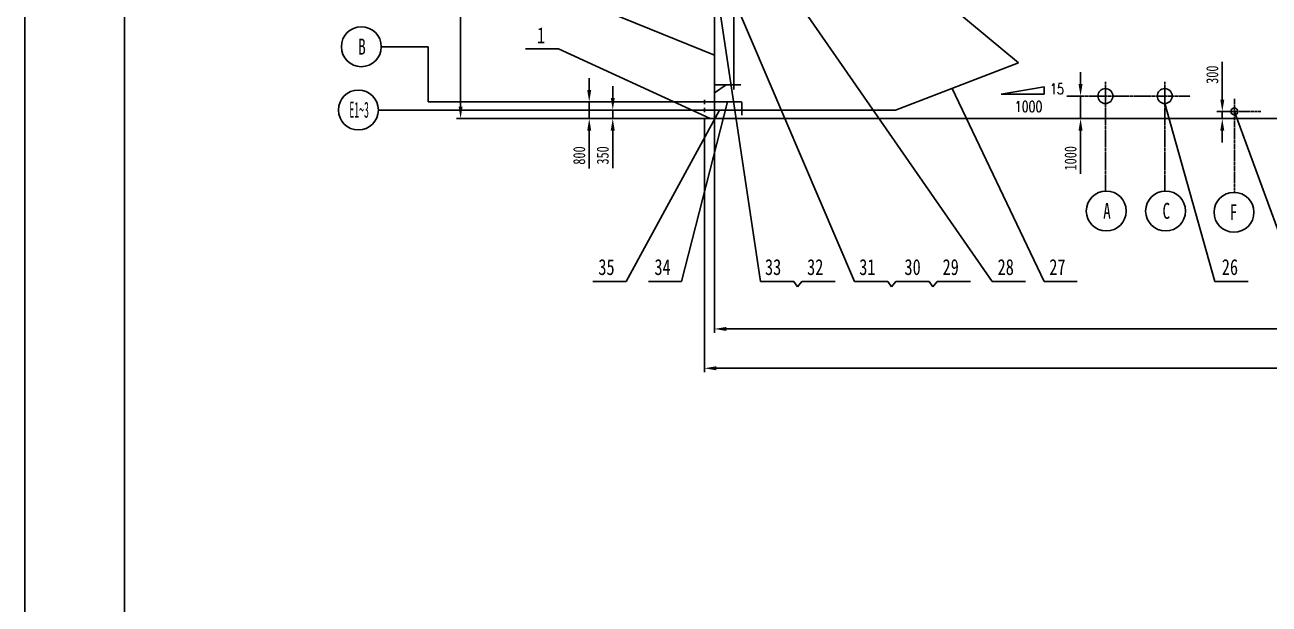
# Model space of a CAD drawing. Header units: inches. Extents: x 8 to 1207, y 9 to 860.
# Drawn here: x 12.7 to 324.6, y 496.8 to 642 of the extents above; entities that cross this region are included whole.
import ezdxf
from ezdxf.enums import TextEntityAlignment as Align

# ---------------------------------------------------------------- set-up
doc = ezdxf.new("R2010")
doc.units = ezdxf.units.IN
doc.header["$MEASUREMENT"] = 0
doc.linetypes.add('LICENT1', pattern=[0.59, 0.5, -0.03, 0.03, -0.03])
for name, color, linetype in [('1', 2, 'Continuous'), ('2', 1, 'Continuous'), ('3', 3, 'LICENT1'), ('L2008-A', 1, 'Continuous')]:
    doc.layers.add(name, color=color, linetype=linetype)
doc.styles.add('HZ', font='NSimSun.ttf', dxfattribs={"width": 0.75})
doc.styles.add('SIMPLEX', font='simplex.shx', dxfattribs={"width": 0.75, "bigfont": 'SBTXT.shx'})

msp = doc.modelspace()

# ---------------------------------------------------------------- linework, layer by layer
at = {"layer": '1', "linetype": 'Continuous'}
for p, q in [((121.94, 702.72), (121.94, 621.52)), ((220.71, 577.68), (188.44, 653.13)), ((146.5, 650.32), (185.59, 634.43)), ((197.13, 577.68), (186.31, 649.68)), ((255.24, 577.68), (203.68, 651.9)), ((113.78, 636.54), (102.05, 636.54)), ((113.78, 622.69), (113.78, 636.54)), ((138.19, 636.02), (146.5, 636.02)), ((146.5, 636.02), (184.52, 618.52)), ((277.37, 627.17), (277.37, 630.17)), ((312.9, 623.31), (312.9, 632.76)), ((154.19, 625.69), (154.19, 628.69)), ((160.09, 623.68), (160.09, 626.68)), ((245.2, 626.11), (268.21, 577.68)), ((273.89, 624.17), (278.37, 624.17)), ((277.37, 624.17), (277.37, 618.52)), ((183.06, 622.69), (113.78, 622.69)), ((134.65, 622.69), (155.19, 622.69)), ((154.19, 622.69), (154.19, 618.52)), ((188.85, 622.71), (177.34, 577.68)), ((298.47, 622.3), (311.05, 577.68)), ((183.06, 620.68), (101.33, 620.68)), ((183.06, 618.52), (120.94, 618.52)), ((134.65, 618.52), (155.19, 618.52)), ((183.06, 620.68), (159.09, 620.68)), ((183.06, 618.52), (159.09, 618.52)), ((160.09, 620.68), (160.09, 618.52)), ((186.86, 620.61), (163.45, 577.68)), ((183.06, 618.52), (183.06, 554.91)), ((185.56, 618.52), (185.56, 564.78)), ((273.89, 618.52), (278.37, 618.52)), ((315.92, 620.31), (311.9, 620.31)), ((315.92, 618.52), (311.9, 618.52)), ((312.9, 618.52), (312.9, 620.31)), ((315.85, 620.51), (331.55, 577.69)), ((154.19, 615.52), (154.19, 606.02)), ((160.09, 615.52), (160.09, 606.07)), ((277.37, 615.52), (277.37, 604.64)), ((312.9, 615.52), (312.9, 612.52)), ((155.13, 577.68), (163.45, 577.68)), ((169.02, 577.68), (177.34, 577.68)), ((197.13, 577.68), (205.45, 577.68)), ((205.45, 577.68), (206.41, 576.32)), ((206.41, 576.32), (207.51, 577.68)), ((207.51, 577.68), (215.82, 577.68)), ((220.71, 577.68), (229.02, 577.68)), ((229.02, 577.68), (229.99, 576.32)), ((229.99, 576.32), (231.09, 577.68)), ((231.09, 577.68), (239.4, 577.68)), ((239.4, 577.68), (240.37, 576.32)), ((240.37, 576.32), (241.46, 577.68)), ((241.46, 577.68), (249.78, 577.68)), ((255.24, 577.68), (263.56, 577.68)), ((268.21, 577.68), (276.53, 577.68)), ((311.05, 577.68), (319.36, 577.68)), ((188.56, 565.78), (373.51, 565.78)), ((505.05, 555.91), (186.06, 555.91))]:
    msp.add_line(p, q, dxfattribs=at)
at = {"layer": '1'}
for p, q in [((268.25, 626.46), (257.45, 624.66)), ((257.45, 624.66), (268.25, 624.66)), ((268.25, 626.46), (268.25, 624.66))]:
    msp.add_line(p, q, dxfattribs=at)
for centre in [(97.05, 636.54), (96.33, 620.68), (283.81, 595.35), (298.68, 595.35), (315.83, 595.03)]:
    msp.add_circle(centre, 5, dxfattribs=at)
at = {"layer": '1', "linetype": 'Continuous'}
for points in [[(276.87, 627.17), (277.87, 627.17), (277.37, 624.17)], [(153.69, 625.69), (154.69, 625.69), (154.19, 622.69)], [(121.44, 621.52), (122.44, 621.52), (121.94, 618.52)], [(159.59, 623.68), (160.59, 623.68), (160.09, 620.68)], [(312.4, 623.31), (313.4, 623.31), (312.9, 620.31)], [(153.69, 615.52), (154.69, 615.52), (154.19, 618.52)], [(159.59, 615.52), (160.59, 615.52), (160.09, 618.52)], [(276.87, 615.52), (277.87, 615.52), (277.37, 618.52)], [(312.4, 615.52), (313.4, 615.52), (312.9, 618.52)], [(188.56, 566.28), (188.56, 565.28), (185.56, 565.78)], [(186.06, 556.41), (186.06, 555.41), (183.06, 555.91)]]:
    msp.add_solid(points, dxfattribs=at)
at = {"layer": '2', "linetype": 'Continuous'}
for p, q in [((185.56, 715.32), (185.56, 618.52)), ((190.42, 713.69), (190.42, 625.81)), ((245.56, 645.95), (261.85, 632.47)), ((230.97, 620.68), (261.85, 632.47)), ((185.56, 627.02), (192.16, 627.02)), ((188.56, 627.02), (185.56, 625.02)), ((183.06, 622.69), (183.06, 623.25)), ((183.06, 622.69), (192.2, 622.69)), ((183.06, 622.69), (183.06, 622.13)), ((183.06, 620.68), (183.06, 621.24)), ((192.44, 622.45), (192.44, 619.35)), ((183.06, 620.68), (230.97, 620.68)), ((183.06, 620.68), (183.06, 620.13)), ((183.06, 618.52), (510.87, 618.52))]:
    msp.add_line(p, q, dxfattribs=at)
for centre, radius in [((283.6, 624.17), 1.87), ((298.47, 624.17), 1.87), ((315.94, 620.31), 0.86)]:
    msp.add_circle(centre, radius, dxfattribs=at)
msp.add_arc((192.2, 622.45), 0.24, 0, 90, dxfattribs=at)
at = {"layer": '3'}
for p, q in [((283.6, 627.74), (283.6, 600.35)), ((298.47, 627.74), (298.47, 600.35)), ((273.89, 624.17), (304.97, 624.17)), ((315.92, 623.52), (315.92, 600.03)), ((311.5, 620.31), (322.56, 620.31))]:
    msp.add_line(p, q, dxfattribs=at)
at = {"layer": 'L2008-A', "color": 7, "linetype": 'Continuous'}
for p, q in [((12.71, 855.26), (12.71, 14.26)), ((37.71, 845.26), (37.71, 24.26))]:
    msp.add_line(p, q, dxfattribs=at)

# ---------------------------------------------------------------- texts
at = {"layer": '1', "linetype": 'Continuous', "style": 'HZ', "width": 0.75}
for s, p in [('1', (141.11, 637.42)), ('35', (156.48, 579.3)), ('34', (170.54, 579.3)), ('33', (198.25, 579.3)), ('32', (208.81, 579.3)), ('31', (221.88, 579.3)), ('30', (233.22, 579.3)), ('29', (242.77, 579.3)), ('28', (256.56, 579.3)), ('27', (269.53, 579.3)), ('26', (312.77, 579.3))]:
    msp.add_text(s, height=4, dxfattribs=at).set_placement(p)
at = {"layer": '1', "style": 'HZ'}
for s, width, p in [('B', 0.7, (97.23, 636.57)), ('E1~3', 0.45, (96.51, 620.72)), ('A', 0.7, (283.99, 595.39)), ('C', 0.7, (298.86, 595.39)), ('F', 0.7, (315.7, 595.06))]:
    msp.add_text(s, height=4, dxfattribs=dict(at, width=width)).set_placement(p, align=Align.MIDDLE)
at = {"layer": '1', "style": 'SIMPLEX', "width": 0.75}
for s, p in [('15', (269.71, 624.61)), ('1000', (260.86, 620.19))]:
    msp.add_text(s, height=2.7, dxfattribs=at).set_placement(p)
at = {"layer": '1', "linetype": 'Continuous', "char_height": 3, "attachment_point": 5, "rotation": 90, "style": 'HZ'}
for s, insert in [('\\A1;300', (310.4, 629.54)), ('\\A1;800', (151.69, 609.27)), ('\\A1;350', (157.59, 609.29)), ('\\A1;1000', (274.87, 608.58))]:
    msp.add_mtext(s, dxfattribs=dict(at, insert=insert))

doc.saveas('drawing.dxf')
